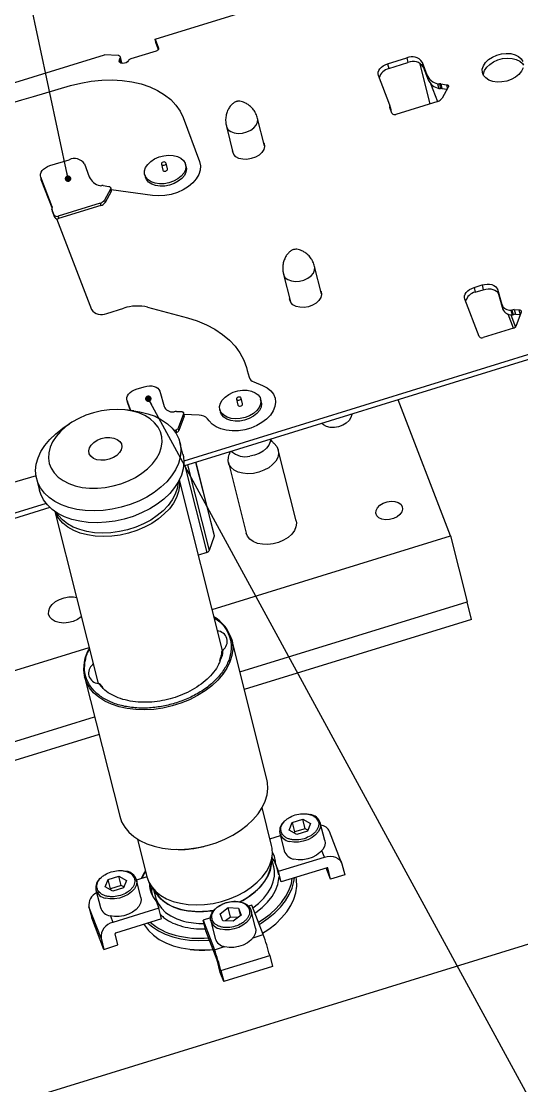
# Model space of a CAD drawing. Header units: millimetres. Extents: x 4 to 895, y 5 to 1495.
# Drawn here: x 579.1 to 657, y 181.5 to 347 of the extents above; entities that cross this region are included whole.
import ezdxf

# ---------------------------------------------------------------- set-up
doc = ezdxf.new("R2010")
doc.units = ezdxf.units.MM
doc.dimstyles.new('SLDDIMSTYLE1', dxfattribs={"dimtxt": 0.18, "dimasz": 1.016, "dimexe": 0, "dimexo": 0.0625, "dimgap": 0, "dimtad": 0, "dimtih": 1, "dimtoh": 1, "dimdec": 0, "dimrnd": 1e-09, "dimzin": 0, "dimdsep": 46, "dimtxsty": 'Standard', "dimblk1": 'DOT', "dimblk2": 'DOT', "dimsah": 1, "dimcen": 0.09, "dimadec": 0, "dimazin": 0, "dimtfac": 1.016, "dimtdec": 0, "dimtofl": 0, "dimtmove": 0, "dimatfit": 3, "dimldrblk": 'DOT', "dimfxl": 1, "dimfrac": 2, "dimtolj": 1, "dimtzin": 0, "dimarcsym": 0})

# ---------------------------------------------------------------- blocks, each defined once
blk = doc.blocks.new('_Dot')
at = {"color": 0, "linetype": 'ByBlock', "lineweight": -2}
blk.add_line((-0.5, 0), (-1, 0), dxfattribs=at)
at = {"color": 0, "linetype": 'ByBlock', "const_width": 0.5}
blk.add_lwpolyline([(-0.25, 0, 1), (0.25, 0, 1)], format="xyb", close=True, dxfattribs=at)

msp = doc.modelspace()

# ---------------------------------------------------------------- linework, layer by layer
at = {"color": 7, "linetype": 'Continuous', "lineweight": 25}
for p, q in [((599.937, 344.196), (644.547, 357.964)), ((599.937, 344.196), (600.469, 342.815)), ((600.122, 343.463), (599.937, 344.196)), ((600.122, 343.463), (600.45, 342.611)), ((547.521, 328.018), (592.088, 341.773)), ((594.192, 341.657), (592.088, 341.773)), ((594.401, 340.976), (594.528, 341.292)), ((594.528, 341.292), (594.713, 340.56)), ((594.725, 340.708), (594.541, 341.44)), ((600.111, 342.361), (596.155, 341.139)), ((636.135, 340.363), (639.118, 341.285)), ((639.118, 341.285), (639.303, 340.553)), ((594.678, 340.471), (594.713, 340.56)), ((636.135, 340.363), (636.32, 339.631)), ((636.32, 339.631), (639.303, 340.553)), ((641.071, 340.511), (642.679, 334.141)), ((641.503, 340.639), (642.254, 338.636)), ((641.503, 340.639), (641.688, 339.906)), ((641.688, 339.906), (642.439, 337.904)), ((636.474, 333.966), (634.702, 338.547)), ((642.254, 338.636), (642.439, 337.904)), ((581.012, 335.302), (586.774, 336.977)), ((642.792, 337.323), (643.877, 334.511)), ((643.917, 337.266), (644.102, 336.534)), ((644.201, 337.252), (644.386, 336.519)), ((644.403, 337.255), (645.312, 337.128)), ((644.403, 337.255), (644.588, 336.522)), ((644.588, 336.522), (645.398, 336.409)), ((645.578, 336.73), (644.618, 335.019)), ((552.252, 326.902), (579.224, 334.749)), ((579.224, 334.749), (581.012, 335.302)), ((643.947, 334.532), (637.404, 332.513)), ((636.808, 332.673), (636.453, 333.593)), ((636.667, 333.208), (636.482, 333.941)), ((604.297, 332.02), (606.864, 325.167)), ((616.97, 327.61), (615.896, 331.865)), ((611.048, 330.641), (612.122, 326.387)), ((611.048, 330.641), (611.088, 330.517)), ((583.583, 324.538), (586.567, 325.46)), ((588.952, 324.814), (589.702, 322.811)), ((600.923, 324.76), (601.154, 323.844)), ((601.881, 324.028), (601.65, 324.944)), ((604.786, 324.371), (604.693, 324.738)), ((582.119, 322.822), (582.211, 322.455)), ((583.922, 318.141), (582.151, 322.722)), ((598.342, 323.135), (598.435, 322.768)), ((750.505, 322.912), (604.394, 277.816)), ((749.928, 323.524), (604.426, 278.615)), ((582.243, 322.355), (582.211, 322.455)), ((583.928, 317.999), (582.243, 322.355)), ((591.852, 321.43), (592.76, 321.303)), ((593.15, 320.725), (593.057, 321.091)), ((593.027, 320.905), (592.067, 319.194)), ((593.119, 320.539), (592.159, 318.828)), ((599.547, 319.892), (593.133, 320.789)), ((583.894, 317.793), (583.986, 317.427)), ((584.257, 316.847), (583.901, 317.768)), ((591.395, 318.707), (584.852, 316.688)), ((591.488, 318.341), (584.944, 316.322)), ((584.349, 316.481), (583.994, 317.402)), ((584.583, 316.305), (590.039, 302.197)), ((625.849, 304.595), (624.775, 308.849)), ((619.927, 307.625), (621.001, 303.371)), ((619.927, 307.625), (619.966, 307.501)), ((649.578, 305.601), (650.823, 305.986)), ((649.578, 305.601), (649.763, 304.868)), ((649.763, 304.868), (651.008, 305.253)), ((650.823, 305.986), (651.008, 305.253)), ((653.219, 305.308), (653.892, 302.924)), ((653.219, 305.308), (653.404, 304.575)), ((653.404, 304.575), (654.077, 302.192)), ((650.399, 297.956), (648.145, 303.784)), ((653.892, 302.924), (654.077, 302.192)), ((592.42, 301.559), (595.073, 302.379)), ((598.792, 302.522), (604.968, 300.868)), ((655.741, 299.261), (654.897, 301.449)), ((655.297, 301.362), (656.037, 299.446)), ((655.331, 302.077), (655.467, 302.072)), ((655.331, 302.077), (655.516, 301.345)), ((655.467, 302.072), (655.652, 301.34)), ((655.516, 301.345), (655.652, 301.34)), ((655.843, 302.162), (656.557, 302.136)), ((655.843, 302.162), (656.028, 301.429)), ((656.028, 301.429), (656.742, 301.404)), ((656.909, 301.779), (656.099, 299.551)), ((656.557, 302.136), (656.742, 301.404)), ((656.647, 301.407), (656.712, 301.239)), ((656.742, 301.404), (656.772, 301.402)), ((655.742, 299.261), (650.994, 297.796)), ((614.166, 293.15), (614.291, 292.705)), ((614.291, 292.705), (614.594, 291.629)), ((597.026, 289.776), (598.271, 290.161)), ((615.294, 290.93), (616.685, 290.365)), ((595.561, 288.059), (595.654, 287.693)), ((600.667, 289.483), (601.34, 287.099)), ((612.607, 288.225), (612.838, 287.309)), ((613.566, 287.492), (613.335, 288.408)), ((616.47, 287.836), (616.377, 288.202)), ((645.909, 266.99), (637.76, 288.114)), ((596.622, 286.411), (595.299, 286.56)), ((596.173, 286.461), (595.593, 287.959)), ((595.686, 287.593), (595.654, 287.693)), ((596.121, 286.467), (595.686, 287.593)), ((603.292, 286.337), (604.005, 286.311)), ((610.027, 286.599), (610.119, 286.233)), ((602.779, 286.252), (602.915, 286.247)), ((604.357, 285.954), (603.547, 283.726)), ((604.45, 285.588), (603.64, 283.36)), ((604.459, 285.728), (604.366, 286.094)), ((606.821, 285.744), (604.433, 285.83)), ((608.349, 284.862), (608.125, 285.174)), ((586.604, 284.365), (585.512, 283.606)), ((603.19, 283.436), (602.909, 283.35)), ((603.283, 283.07), (603.138, 283.025)), ((604.278, 279.658), (603.816, 281.49)), ((621.888, 269.333), (619.111, 280.334)), ((609.174, 267.047), (606.307, 278.406)), ((611.355, 278.376), (614.132, 267.375)), ((581.421, 276.326), (573.07, 273.896)), ((581.515, 275.86), (581.978, 274.029)), ((610.428, 249.167), (603.734, 275.684)), ((583.012, 272.006), (508.565, 249.028)), ((583.589, 271.394), (508.75, 248.296)), ((584.342, 270.789), (591.097, 244.03)), ((609.165, 266.908), (608.355, 264.68)), ((608.819, 255.542), (645.909, 266.99)), ((645.909, 266.99), (648.498, 256.734)), ((607.998, 264.39), (606.687, 263.985)), ((834.457, 257.939), (567.391, 175.511)), ((613.142, 245.822), (648.498, 256.734)), ((649.191, 253.987), (648.498, 256.734)), ((649.191, 253.987), (613.835, 243.075)), ((617.347, 229.163), (611.873, 250.847)), ((557.682, 239.759), (589.682, 249.636)), ((590.282, 246.975), (590.344, 247.016)), ((588.967, 245.065), (594.441, 223.381)), ((591.885, 243.357), (591.42, 243.91)), ((560.271, 229.504), (590.537, 238.845)), ((591.23, 236.098), (560.964, 226.756)), ((618.08, 218.855), (616.598, 224.726)), ((620.808, 221.229), (621.279, 222.404)), ((621.279, 222.404), (622.931, 222.914)), ((621.279, 222.404), (621.649, 220.939)), ((622.931, 222.914), (624.112, 222.249)), ((623.301, 221.449), (622.931, 222.914)), ((624.112, 222.249), (623.641, 221.073)), ((626.351, 219.604), (625.657, 222.351)), ((617.822, 219.879), (619.451, 220.382)), ((619.355, 220.76), (620.049, 218.013)), ((621.989, 220.563), (620.808, 221.229)), ((621.649, 220.939), (621.589, 220.789)), ((623.301, 221.449), (621.649, 220.939)), ((623.641, 221.073), (621.989, 220.563)), ((623.701, 221.223), (623.301, 221.449)), ((628.97, 216.137), (627.088, 221.016)), ((597.206, 219.831), (598.688, 213.96)), ((618.046, 215.938), (618.187, 217.312)), ((619.133, 214.823), (626.287, 217.031)), ((618.409, 215.509), (618.12, 216.655)), ((619.133, 214.823), (618.718, 215.899)), ((618.718, 215.899), (619.133, 214.257)), ((626.703, 215.383), (619.55, 213.175)), ((627.261, 213.581), (626.58, 215.345)), ((627.261, 213.581), (626.817, 215.339)), ((629.02, 215.98), (629.454, 214.258)), ((592.194, 212.397), (592.665, 213.573)), ((592.665, 213.573), (594.317, 214.083)), ((593.035, 212.108), (592.665, 213.573)), ((594.317, 214.083), (595.498, 213.417)), ((594.687, 212.618), (594.317, 214.083)), ((597.737, 210.772), (597.043, 213.519)), ((598.652, 213.962), (597.056, 213.469)), ((598.652, 213.962), (599.067, 212.886)), ((619.55, 213.175), (619.133, 214.823)), ((619.55, 213.175), (619.232, 213.997)), ((629.454, 214.258), (627.261, 213.581)), ((590.741, 211.929), (591.434, 209.181)), ((593.375, 211.732), (592.194, 212.397)), ((593.035, 212.108), (592.974, 211.957)), ((594.687, 212.618), (593.035, 212.108)), ((595.027, 212.241), (593.375, 211.732)), ((595.087, 212.392), (594.687, 212.618)), ((595.498, 213.417), (595.027, 212.241)), ((599.067, 212.886), (599.482, 211.244)), ((599.326, 212.551), (600.102, 211.409)), ((599.698, 212.004), (599.987, 210.859)), ((599.483, 211.238), (599.487, 211.142)), ((591.535, 204.41), (589.653, 209.29)), ((589.653, 209.29), (590.088, 207.568)), ((600.534, 209.083), (593.381, 206.875)), ((600.119, 210.159), (600.534, 209.083)), ((600.95, 207.434), (600.534, 209.083)), ((610.069, 208.207), (611.294, 209.18)), ((611.294, 209.18), (612.93, 209.09)), ((611.664, 207.715), (611.294, 209.18)), ((612.93, 209.09), (613.34, 208.027)), ((612.93, 209.09), (613.222, 207.933)), ((614.993, 209.579), (614.496, 209.426)), ((615.595, 205.982), (614.902, 208.729)), ((616.768, 204.976), (614.993, 209.579)), ((591.97, 202.689), (590.088, 207.568)), ((600.95, 207.434), (593.797, 205.227)), ((608.561, 207.594), (607.41, 207.238)), ((607.41, 207.238), (609.186, 202.635)), ((607.826, 205.59), (607.41, 207.238)), ((608.6, 207.138), (609.293, 204.391)), ((610.479, 207.144), (610.069, 208.207)), ((612.115, 207.054), (610.479, 207.144)), ((611.664, 207.715), (610.915, 207.12)), ((612.864, 207.649), (611.664, 207.715)), ((613.34, 208.027), (612.115, 207.054)), ((609.602, 200.987), (607.826, 205.59)), ((617.391, 205.66), (617.501, 205.736)), ((591.535, 204.41), (591.97, 202.689)), ((594.164, 203.366), (593.72, 205.124)), ((591.97, 202.689), (594.164, 203.366)), ((605.425, 202.688), (605.557, 202.673)), ((610.088, 199.094), (609.644, 200.852)), ((610.198, 199.404), (617.78, 201.744)), ((617.78, 201.744), (618.215, 200.023)), ((610.632, 197.683), (610.088, 199.094)), ((610.198, 199.404), (610.632, 197.683)), ((618.215, 200.023), (610.632, 197.683))]:
    msp.add_line(p, q, dxfattribs=at)
at = {"color": 8, "linetype": 'Continuous', "lineweight": 25}
for p, q in [((600.469, 342.815), (600.482, 342.764)), ((594.401, 340.976), (594.505, 340.567)), ((645.312, 337.128), (645.464, 336.526)), ((636.463, 333.779), (636.619, 333.163)), ((582.151, 322.722), (582.243, 322.355)), ((593.027, 320.905), (593.119, 320.539)), ((583.901, 317.768), (583.994, 317.402)), ((583.922, 318.141), (583.935, 318.09)), ((591.395, 318.707), (591.488, 318.341)), ((592.067, 319.194), (592.159, 318.828)), ((584.257, 316.847), (584.349, 316.481)), ((584.852, 316.688), (584.944, 316.322)), ((595.593, 287.959), (595.686, 287.593)), ((604.357, 285.954), (604.45, 285.588)), ((603.19, 283.436), (603.283, 283.07)), ((603.547, 283.726), (603.64, 283.36)), ((606.266, 278.393), (609.165, 266.908)), ((604.593, 277.877), (607.998, 264.39)), ((604.993, 278), (608.355, 264.68)), ((590.282, 246.975), (590.312, 247.143)), ((591.74, 243.362), (591.146, 244.02)), ((626.287, 217.031), (625.901, 218.031)), ((626.817, 215.339), (626.812, 215.352)), ((592.995, 207.875), (593.381, 206.875)), ((615.214, 204.496), (616.768, 204.976)), ((609.186, 202.635), (610.74, 203.115))]:
    msp.add_line(p, q, dxfattribs=at)
at = {"color": 7, "linetype": 'Continuous', "lineweight": 25, "flags": 128}
for points in [[(600.469, 342.815), (600.483, 342.752), (600.478, 342.686), (600.455, 342.619), (600.413, 342.554), (600.356, 342.494), (600.284, 342.44), (600.202, 342.395), (600.111, 342.361)], [(594.528, 341.292), (594.545, 341.359), (594.544, 341.424), (594.524, 341.485), (594.486, 341.54), (594.431, 341.586), (594.362, 341.622), (594.281, 341.646), (594.192, 341.657)], [(595.808, 340.874), (595.667, 340.688), (595.443, 340.538), (595.171, 340.447), (594.889, 340.429), (594.64, 340.486), (594.46, 340.609), (594.377, 340.781), (594.401, 340.976)], [(657.209, 339.721), (656.961, 339.208), (656.557, 338.725), (656.019, 338.297), (655.376, 337.949), (654.662, 337.698), (653.916, 337.559), (653.179, 337.538), (652.49, 337.638), (651.886, 337.851), (651.399, 338.168), (651.057, 338.57), (650.877, 339.037), (650.869, 339.543), (651.034, 340.06), (651.362, 340.562), (651.836, 341.02), (652.431, 341.41), (653.114, 341.712), (653.848, 341.908), (654.595, 341.989), (655.313, 341.949), (655.964, 341.792), (656.513, 341.525), (656.93, 341.163), (657.193, 340.725)], [(651.036, 338.606), (651.054, 338.81), (651.218, 339.328), (651.547, 339.829), (652.021, 340.287), (652.616, 340.678), (653.299, 340.979), (654.033, 341.176), (654.78, 341.256), (655.498, 341.217), (656.149, 341.059), (656.698, 340.792), (657.115, 340.43), (657.288, 340.184)], [(634.702, 338.547), (634.646, 338.797), (634.666, 339.061), (634.76, 339.328), (634.925, 339.587), (635.155, 339.829), (635.441, 340.044), (635.772, 340.225), (636.135, 340.363)], [(586.774, 336.977), (588.386, 337.383), (590.018, 337.67), (591.648, 337.833), (593.259, 337.872), (594.828, 337.785), (596.338, 337.574), (597.77, 337.242), (599.106, 336.791), (600.33, 336.229), (601.426, 335.561), (602.382, 334.797), (603.186, 333.944), (603.827, 333.015), (604.297, 332.02)], [(645.312, 337.128), (645.397, 337.109), (645.471, 337.078), (645.532, 337.036), (645.578, 336.985), (645.606, 336.927), (645.615, 336.863), (645.606, 336.796), (645.578, 336.73)], [(616.856, 328.061), (616.898, 327.967), (616.97, 327.521), (616.858, 327.054), (616.57, 326.598), (616.128, 326.19), (615.565, 325.858), (614.921, 325.627), (614.246, 325.514), (613.589, 325.529), (612.998, 325.669), (612.518, 325.924), (612.185, 326.276), (612.022, 326.698), (612.008, 326.837)], [(604.641, 324.9), (604.736, 324.411), (604.657, 323.896), (604.409, 323.383), (604.005, 322.9), (603.467, 322.472), (602.824, 322.124), (602.11, 321.873), (601.365, 321.734), (600.627, 321.713), (599.938, 321.813), (599.334, 322.026), (598.848, 322.343), (598.505, 322.745), (598.325, 323.212), (598.317, 323.718), (598.482, 324.235), (598.81, 324.737), (599.284, 325.195), (599.879, 325.585), (600.562, 325.887), (601.297, 326.083), (602.043, 326.164), (602.761, 326.124), (603.412, 325.967), (603.961, 325.7), (604.378, 325.338), (604.641, 324.9)], [(582.151, 322.722), (582.095, 322.972), (582.114, 323.236), (582.208, 323.503), (582.374, 323.762), (582.604, 324.004), (582.89, 324.219), (583.22, 324.4), (583.583, 324.538)], [(604.786, 324.371), (604.829, 324.044), (604.75, 323.529), (604.502, 323.016), (604.098, 322.533), (603.559, 322.106), (602.916, 321.758), (602.203, 321.507), (601.457, 321.368), (600.72, 321.347), (600.031, 321.446), (599.427, 321.66), (598.94, 321.976), (598.598, 322.379), (598.435, 322.768)], [(606.864, 325.167), (607.008, 324.523), (606.97, 323.848), (606.753, 323.162), (606.363, 322.491), (605.815, 321.856), (605.125, 321.278), (604.318, 320.777), (603.42, 320.369), (602.461, 320.069), (601.474, 319.886), (600.492, 319.826), (599.547, 319.892)], [(600.929, 324.741), (600.99, 324.662), (601.096, 324.611), (601.232, 324.597), (601.375, 324.622), (601.506, 324.681), (601.602, 324.767), (601.651, 324.866), (601.644, 324.962), (601.583, 325.042), (601.477, 325.093), (601.341, 325.107), (601.198, 325.082), (601.068, 325.022), (600.971, 324.937), (600.922, 324.838), (600.929, 324.741)], [(601.154, 323.844), (601.16, 323.826), (601.221, 323.746), (601.328, 323.695), (601.463, 323.681), (601.607, 323.706), (601.737, 323.766), (601.833, 323.851), (601.882, 323.95), (601.881, 324.028)], [(592.76, 321.303), (592.845, 321.284), (592.92, 321.253), (592.981, 321.211), (593.026, 321.16), (593.054, 321.101), (593.064, 321.038), (593.054, 320.971), (593.027, 320.905)], [(583.994, 317.402), (583.987, 317.424), (583.986, 317.427)], [(625.735, 305.045), (625.776, 304.951), (625.848, 304.506), (625.736, 304.038), (625.449, 303.583), (625.007, 303.174), (624.443, 302.842), (623.8, 302.611), (623.125, 302.499), (622.468, 302.513), (621.877, 302.653), (621.397, 302.909), (621.064, 303.26), (620.901, 303.683), (620.887, 303.821)], [(648.145, 303.784), (648.089, 304.035), (648.109, 304.299), (648.203, 304.565), (648.368, 304.825), (648.598, 305.067), (648.884, 305.282), (649.215, 305.462), (649.578, 305.601)], [(650.823, 305.986), (651.212, 306.078), (651.604, 306.118), (651.985, 306.104), (652.338, 306.036), (652.649, 305.916), (652.906, 305.75), (653.098, 305.545), (653.219, 305.308)], [(651.008, 305.253), (651.397, 305.346), (651.789, 305.386), (652.17, 305.371), (652.522, 305.303), (652.834, 305.184), (653.091, 305.018), (653.283, 304.812), (653.404, 304.575)], [(656.557, 302.136), (656.647, 302.127), (656.729, 302.104), (656.8, 302.07), (656.857, 302.025), (656.897, 301.971), (656.92, 301.911), (656.924, 301.846), (656.909, 301.779)], [(604.968, 300.868), (606.506, 300.388), (607.94, 299.798), (609.259, 299.103), (610.45, 298.311), (611.503, 297.427), (612.408, 296.461), (613.158, 295.419), (613.746, 294.312), (614.166, 293.15)], [(595.593, 287.959), (595.537, 288.21), (595.557, 288.474), (595.651, 288.74), (595.816, 289), (596.046, 289.242), (596.332, 289.457), (596.663, 289.637), (597.026, 289.776)], [(598.271, 290.161), (598.66, 290.253), (599.053, 290.293), (599.433, 290.279), (599.786, 290.211), (600.097, 290.091), (600.354, 289.925), (600.547, 289.72), (600.667, 289.483)], [(616.685, 290.365), (617.387, 290.003), (617.956, 289.544), (618.372, 289.003), (618.623, 288.398), (618.699, 287.748), (618.599, 287.075), (618.326, 286.401), (617.889, 285.747), (617.301, 285.135), (616.583, 284.586), (615.757, 284.116), (614.851, 283.742), (613.894, 283.475), (612.917, 283.324), (611.953, 283.295), (611.033, 283.387), (610.186, 283.599), (609.441, 283.923), (608.822, 284.349), (608.349, 284.862)], [(613.212, 285.219), (612.47, 285.172), (611.767, 285.245), (611.141, 285.435), (610.627, 285.73), (610.251, 286.116), (610.034, 286.57), (609.988, 287.07), (610.116, 287.587), (610.41, 288.094), (610.854, 288.564), (611.425, 288.972), (612.092, 289.294), (612.818, 289.514), (613.565, 289.621), (614.293, 289.608), (614.962, 289.475), (615.536, 289.231), (615.984, 288.889), (616.282, 288.466), (616.415, 287.985), (616.373, 287.473), (616.161, 286.958), (615.79, 286.466), (615.279, 286.024), (614.656, 285.657), (613.954, 285.384), (613.212, 285.219)], [(612.97, 288.566), (612.829, 288.527), (612.709, 288.456), (612.63, 288.363), (612.602, 288.264), (612.631, 288.172), (612.711, 288.103), (612.831, 288.066), (612.972, 288.067), (613.113, 288.106), (613.232, 288.177), (613.312, 288.269), (613.339, 288.369), (613.311, 288.46), (613.231, 288.53), (613.111, 288.567), (612.97, 288.566)], [(600.787, 283.156), (600.407, 283.899), (599.867, 284.576), (599.178, 285.173), (598.354, 285.68), (597.409, 286.086), (596.363, 286.384), (595.237, 286.567), (594.051, 286.632), (592.829, 286.578), (591.595, 286.406), (590.373, 286.119), (589.187, 285.723), (588.059, 285.225), (587.012, 284.635), (586.066, 283.965), (585.239, 283.228), (584.548, 282.437), (584.006, 281.61), (583.623, 280.76), (583.408, 279.906), (583.363, 279.063), (583.491, 278.248), (583.788, 277.478), (584.249, 276.766), (584.865, 276.127), (585.624, 275.574), (586.511, 275.116), (587.508, 274.763), (588.597, 274.522), (589.756, 274.398), (590.963, 274.392), (592.194, 274.506), (593.425, 274.736), (594.632, 275.078), (595.792, 275.526), (596.882, 276.072), (597.881, 276.703), (598.77, 277.408), (599.531, 278.174), (600.149, 278.985), (600.612, 279.826), (600.912, 280.68), (601.042, 281.53), (601, 282.361), (600.787, 283.156)], [(596.622, 286.411), (597.559, 286.271), (598.797, 285.974), (599.939, 285.562), (600.966, 285.042), (601.862, 284.421), (602.612, 283.709), (603.206, 282.918), (603.634, 282.06)], [(604.005, 286.311), (604.096, 286.301), (604.178, 286.279), (604.249, 286.245), (604.305, 286.2), (604.346, 286.146), (604.368, 286.086), (604.372, 286.021), (604.357, 285.954)], [(616.47, 287.836), (616.513, 287.509), (616.434, 286.994), (616.186, 286.481), (615.782, 285.998), (615.244, 285.571), (614.601, 285.222), (613.887, 284.972), (613.141, 284.832), (612.404, 284.812), (611.715, 284.911), (611.111, 285.124), (610.624, 285.441), (610.282, 285.843), (610.119, 286.233)], [(612.838, 287.309), (612.862, 287.257), (612.942, 287.187), (613.062, 287.15), (613.203, 287.151), (613.344, 287.19), (613.463, 287.261), (613.543, 287.354), (613.571, 287.453), (613.566, 287.492)], [(630.541, 285.886), (630.54, 285.822), (630.429, 285.359), (630.144, 284.909), (629.706, 284.504), (629.148, 284.175), (628.512, 283.947), (627.843, 283.835), (627.192, 283.85), (626.608, 283.988), (626.132, 284.241), (625.903, 284.454)], [(603.634, 282.06), (603.889, 281.149), (603.967, 280.199), (603.866, 279.224), (603.589, 278.241), (603.14, 277.265), (602.525, 276.311), (601.755, 275.394), (600.842, 274.529), (599.799, 273.73), (598.645, 273.008), (597.395, 272.376), (596.072, 271.843), (594.694, 271.418), (593.285, 271.107), (591.865, 270.916), (590.459, 270.847), (589.087, 270.901), (587.772, 271.078), (586.533, 271.375), (585.392, 271.787), (584.365, 272.308), (583.469, 272.929), (582.718, 273.64), (582.124, 274.431), (581.697, 275.289), (581.442, 276.201), (581.364, 277.151), (581.465, 278.125), (581.742, 279.108), (582.191, 280.085), (582.806, 281.039), (583.576, 281.955), (584.489, 282.82), (585.512, 283.606)], [(594.707, 281.279), (594.782, 280.836), (594.682, 280.37), (594.413, 279.913), (593.993, 279.497), (593.451, 279.15), (592.825, 278.895), (592.155, 278.75), (591.489, 278.725), (590.872, 278.821), (590.346, 279.031), (589.946, 279.343), (589.699, 279.733), (589.624, 280.177), (589.724, 280.643), (589.993, 281.099), (590.413, 281.515), (590.955, 281.862), (591.582, 282.117), (592.251, 282.262), (592.917, 282.288), (593.534, 282.192), (594.061, 281.981), (594.461, 281.67), (594.707, 281.279)], [(618.412, 281.369), (618.48, 281.314), (618.88, 280.861), (619.11, 280.339), (619.159, 279.77), (619.024, 279.182), (618.712, 278.601), (618.237, 278.057), (617.622, 277.572), (616.895, 277.172), (616.091, 276.873), (615.246, 276.69)], [(604.278, 279.658), (604.351, 279.318), (604.429, 278.367), (604.329, 277.393), (604.051, 276.41), (603.602, 275.434), (602.988, 274.48), (602.217, 273.563), (601.304, 272.698), (600.262, 271.898), (599.107, 271.177), (597.858, 270.545), (596.534, 270.012), (595.156, 269.587), (593.747, 269.276), (592.328, 269.085), (590.921, 269.016), (589.549, 269.07), (588.234, 269.247), (586.996, 269.544), (585.854, 269.956), (584.827, 270.476), (583.932, 271.097), (583.181, 271.809), (582.587, 272.6), (582.159, 273.458), (581.978, 274.029)], [(615.246, 276.69), (614.4, 276.632), (613.594, 276.701), (612.864, 276.895), (612.245, 277.203), (611.766, 277.612), (611.449, 278.102), (611.309, 278.651), (611.352, 279.233), (611.478, 279.617)], [(638.414, 271.545), (638.473, 271.133), (638.346, 270.702), (638.045, 270.29), (637.596, 269.934), (637.041, 269.666), (636.427, 269.509), (635.81, 269.478), (635.244, 269.574), (634.78, 269.79), (634.458, 270.107), (634.308, 270.496), (634.343, 270.922), (634.559, 271.348), (634.938, 271.736), (635.446, 272.052), (636.037, 272.267), (636.66, 272.362), (637.258, 272.33), (637.779, 272.171), (638.176, 271.902), (638.414, 271.545)], [(621.888, 269.333), (621.94, 268.976), (621.87, 268.392), (621.621, 267.806), (621.202, 267.245), (620.634, 266.737), (619.943, 266.304), (619.162, 265.966), (618.328, 265.741), (617.478, 265.638), (616.653, 265.661), (615.892, 265.811), (615.229, 266.079), (614.697, 266.454), (614.32, 266.918), (614.132, 267.375)], [(588.477, 254.41), (588.446, 254.383), (587.873, 253.986), (587.201, 253.682), (586.474, 253.49), (585.737, 253.422), (585.036, 253.483), (584.415, 253.668), (583.914, 253.966), (583.563, 254.357), (583.385, 254.819), (583.391, 255.321), (583.58, 255.832), (583.942, 256.32), (584.452, 256.754), (585.079, 257.108), (585.784, 257.358), (586.521, 257.489), (587.246, 257.492), (587.717, 257.42)], [(608.065, 218.842), (609.45, 219.275), (610.781, 219.815), (612.038, 220.453), (613.202, 221.179), (614.255, 221.983), (615.181, 222.851), (615.967, 223.771), (616.6, 224.729), (617.07, 225.71), (617.371, 226.7), (617.498, 227.684), (617.449, 228.646), (617.347, 229.163)], [(594.441, 223.381), (594.739, 222.527), (595.219, 221.681), (595.86, 220.905), (596.653, 220.21), (597.587, 219.607), (598.646, 219.104), (599.816, 218.711), (601.077, 218.432), (602.412, 218.272), (603.799, 218.233), (605.218, 218.317), (606.647, 218.52), (608.065, 218.842)], [(598.688, 213.96), (598.977, 213.159), (599.44, 212.391), (600.062, 211.694), (600.833, 211.082), (601.739, 210.564), (602.763, 210.151), (603.888, 209.849), (605.092, 209.665), (606.356, 209.6), (607.656, 209.657), (608.969, 209.835), (610.271, 210.13), (611.54, 210.537), (612.752, 211.048), (613.886, 211.656), (614.923, 212.348), (615.842, 213.112), (616.629, 213.936), (617.268, 214.803), (617.749, 215.699), (618.063, 216.608), (618.203, 217.513), (618.169, 218.398), (618.08, 218.855)], [(626.351, 219.604), (626.393, 219.216), (626.293, 218.704), (626.027, 218.197), (625.608, 217.723), (625.059, 217.308), (624.41, 216.974), (623.696, 216.738), (622.955, 216.614), (622.227, 216.608), (621.552, 216.721)], [(626.287, 217.031), (626.742, 217.135), (627.197, 217.168), (627.634, 217.127), (628.036, 217.016), (628.388, 216.837), (628.676, 216.599), (628.889, 216.309), (629.02, 215.98)], [(598.457, 214.878), (598.156, 214.415), (597.76, 213.687)], [(598.478, 214.791), (598.322, 214.542), (597.889, 213.726)], [(616.023, 206.908), (616.749, 207.368), (617.836, 208.176), (618.798, 209.05), (619.622, 209.978), (620.295, 210.946), (620.808, 211.941), (621.154, 212.947), (621.302, 213.716)], [(616.152, 206.574), (616.43, 206.742), (617.568, 207.517), (618.591, 208.363), (619.484, 209.268), (620.235, 210.219), (620.833, 211.203), (621.27, 212.206), (621.54, 213.214), (621.62, 213.814)], [(616.68, 205.204), (617.664, 205.851), (618.717, 206.681), (619.644, 207.572), (620.431, 208.512), (621.069, 209.489), (621.547, 210.489), (621.859, 211.497), (622, 212.499), (621.97, 213.482), (621.902, 213.901)], [(597.737, 210.772), (597.779, 210.385), (597.679, 209.872), (597.413, 209.366), (596.994, 208.892), (596.445, 208.476), (595.796, 208.142), (595.082, 207.906), (594.341, 207.782), (593.613, 207.777), (592.938, 207.89)], [(608.6, 207.138), (608.572, 207.276), (608.586, 207.781), (608.77, 208.294), (609.115, 208.788), (609.602, 209.235), (610.205, 209.613), (610.891, 209.9), (611.624, 210.08), (612.363, 210.146), (613.07, 210.092), (613.705, 209.921), (614.235, 209.644), (614.631, 209.274), (614.872, 208.832), (614.902, 208.728)], [(598.205, 206.587), (598.302, 206.429), (598.916, 205.62), (599.683, 204.888), (600.59, 204.244), (601.626, 203.695), (602.775, 203.251), (604.022, 202.916), (605.349, 202.697), (606.737, 202.595), (608.167, 202.612), (608.952, 202.672)], [(598.836, 206.782), (599.527, 206.184), (600.468, 205.562), (601.533, 205.039), (602.708, 204.622), (603.977, 204.315), (605.321, 204.125), (606.721, 204.053), (608.159, 204.101), (608.393, 204.119)], [(615.595, 205.982), (615.638, 205.594), (615.538, 205.082), (615.271, 204.575), (614.853, 204.101), (614.304, 203.686), (613.655, 203.351), (612.941, 203.116), (612.2, 202.992), (611.472, 202.986), (610.796, 203.099)], [(616.683, 205.197), (617.211, 205.537), (617.391, 205.66)]]:
    msp.add_lwpolyline(points, dxfattribs=at)
at = {"color": 8, "linetype": 'Continuous', "lineweight": 25, "flags": 128}
for points in [[(611.088, 330.517), (611.336, 330.13), (611.742, 329.827), (612.277, 329.629), (612.901, 329.552), (613.567, 329.601), (614.225, 329.772), (614.828, 330.053), (615.331, 330.424), (615.695, 330.855), (615.895, 331.316), (615.915, 331.773), (615.896, 331.865)], [(619.966, 307.501), (620.215, 307.114), (620.621, 306.811), (621.156, 306.613), (621.78, 306.536), (622.445, 306.585), (623.104, 306.756), (623.707, 307.038), (624.21, 307.408), (624.574, 307.84), (624.774, 308.301), (624.794, 308.757), (624.775, 308.849)], [(617.9, 281.984), (617.853, 281.613), (617.641, 281.097), (617.269, 280.605), (616.758, 280.164), (616.135, 279.796), (615.434, 279.523), (614.692, 279.359)], [(603.716, 275.647), (603.748, 274.778), (603.607, 273.873), (603.293, 272.964), (602.812, 272.068), (602.173, 271.2), (601.386, 270.377), (600.467, 269.613), (599.431, 268.921), (598.296, 268.313), (597.084, 267.802), (595.815, 267.395), (594.513, 267.1), (593.2, 266.922), (591.9, 266.865), (590.637, 266.929), (589.432, 267.114), (588.307, 267.416), (587.283, 267.829), (586.377, 268.347), (585.606, 268.959), (584.984, 269.656), (584.521, 270.424), (584.376, 270.765)], [(603.549, 275.339), (603.544, 275.242), (603.405, 274.345), (603.094, 273.444), (602.617, 272.556), (601.983, 271.696), (601.203, 270.879), (600.291, 270.121), (599.264, 269.435), (598.139, 268.833), (596.937, 268.326), (595.679, 267.922), (594.388, 267.63), (593.086, 267.454), (591.798, 267.397), (590.545, 267.461), (589.35, 267.644), (588.235, 267.943), (587.22, 268.353), (586.322, 268.866), (585.557, 269.473), (584.94, 270.164), (584.669, 270.573)], [(611.873, 250.847), (611.976, 250.33), (612.024, 249.368), (611.897, 248.384), (611.596, 247.394), (611.126, 246.413), (610.493, 245.455), (609.707, 244.535), (608.781, 243.666), (607.728, 242.863), (606.564, 242.137), (605.307, 241.499), (603.976, 240.959), (602.591, 240.525)], [(602.591, 240.525), (601.174, 240.204), (599.744, 240), (598.325, 239.917), (596.938, 239.956), (595.604, 240.116), (594.342, 240.395), (593.173, 240.788), (592.113, 241.29), (591.18, 241.893), (590.386, 242.589), (589.745, 243.365), (589.265, 244.211), (588.967, 245.065)], [(625.658, 222.35), (625.7, 221.963), (625.6, 221.451), (625.334, 220.944), (624.915, 220.47), (624.366, 220.055), (623.717, 219.721), (623.003, 219.485), (622.262, 219.361), (621.534, 219.356), (620.858, 219.469)], [(613.204, 210.067), (613.624, 210.29), (614.662, 210.937), (615.589, 211.66), (616.389, 212.445), (617.047, 213.278), (617.549, 214.142), (617.888, 215.023), (618.056, 215.903), (618.074, 216.209)], [(615.159, 209.147), (616.048, 209.842), (616.848, 210.627), (617.506, 211.46), (618.008, 212.325), (618.347, 213.205), (618.515, 214.086), (618.509, 214.949), (618.409, 215.509)], [(597.044, 213.519), (597.086, 213.132), (596.986, 212.619), (596.719, 212.113), (596.3, 211.639), (595.752, 211.223), (595.103, 210.889), (594.389, 210.653), (593.648, 210.53), (592.92, 210.524), (592.244, 210.637)], [(615.473, 208.332), (615.606, 208.423), (616.592, 209.192), (617.442, 210.026), (618.141, 210.912), (618.676, 211.831), (619.036, 212.767), (619.214, 213.703), (619.232, 213.997)], [(599.987, 210.859), (600.065, 210.588), (600.414, 209.806), (600.927, 209.086), (601.594, 208.443), (602.402, 207.889), (603.337, 207.432), (604.381, 207.084)], [(601.053, 210.329), (601.135, 210.261), (601.943, 209.706), (602.878, 209.25), (603.922, 208.901), (605.056, 208.666), (606.259, 208.549), (607.507, 208.552), (608.779, 208.675), (609.055, 208.717)], [(614.902, 208.728), (614.944, 208.341), (614.844, 207.829), (614.578, 207.322), (614.159, 206.848), (613.61, 206.433), (612.961, 206.099), (612.247, 205.863), (611.506, 205.739), (610.778, 205.733), (610.103, 205.846)]]:
    msp.add_lwpolyline(points, dxfattribs=at)
at = {"color": 7, "linetype": 'Continuous', "lineweight": 25}
for centre, radius, start, end in [((596.293, 340.599), 0.558, 104.34296, 150.41518), ((639.932, 339.564), 1.904, 34.36546, 115.31095), ((594.497, 340.653), 0.235, 336.69403, 13.60382), ((636.726, 337.717), 1.956, 101.97712, 165.42299), ((640.117, 338.832), 1.904, 34.36546, 115.31095), ((644.476, 339.64), 2.438, 204.31027, 256.74932), ((644.661, 338.907), 2.438, 204.31027, 256.74932), ((644.091, 337.881), 0.639, 254.17465, 279.90749), ((644.276, 337.149), 0.639, 254.17465, 279.90749), ((644.313, 336.576), 0.685, 82.43611, 99.40545), ((644.498, 335.843), 0.685, 82.43611, 99.40545), ((643.651, 335.646), 1.153, 284.84501, 327.01674), ((636.676, 333.674), 0.238, 153.70955, 199.95016), ((636.251, 333.885), 0.238, 333.70729, 19.99672), ((636.436, 333.153), 0.237, 338.4, 13.40947), ((637.2, 332.945), 0.477, 214.78359, 295.18477), ((587.38, 323.739), 1.904, 34.36546, 115.31095), ((591.924, 323.815), 2.438, 204.31027, 256.74932), ((591.54, 322.056), 0.639, 254.17465, 279.90749), ((591.762, 320.751), 0.685, 82.43611, 99.40545), ((592.905, 320.669), 0.251, 328.58623, 12.70066), ((584.125, 317.849), 0.238, 153.70955, 199.95016), ((583.699, 318.06), 0.238, 333.70729, 19.99672), ((591.1, 319.821), 1.153, 284.84501, 327.01674), ((591.192, 319.455), 1.153, 284.84501, 327.01674), ((584.649, 317.12), 0.477, 214.78359, 295.18477), ((584.741, 316.754), 0.477, 214.78359, 295.18477), ((650.169, 302.955), 1.956, 101.97712, 165.42299), ((655.206, 303.511), 1.44, 204.07403, 274.95568), ((591.607, 303.288), 1.911, 214.82465, 295.19642), ((597.187, 295.859), 6.854, 76.45278, 107.96273), ((655.391, 302.779), 1.44, 204.07403, 274.95568), ((655.821, 301.419), 0.743, 88.30282, 118.50528), ((656.006, 300.687), 0.743, 88.30282, 118.50528), ((655.615, 299.783), 0.537, 283.69183, 334.40996), ((650.791, 298.228), 0.478, 214.81868, 295.17604), ((615.653, 291.99), 1.119, 198.7949, 251.28344), ((602.655, 287.686), 1.44, 204.07403, 274.95568), ((603.27, 285.594), 0.743, 88.30282, 118.50528), ((604.233, 285.672), 0.232, 338.7034, 13.74846), ((606.878, 284.096), 1.649, 40.84694, 91.96896), ((603.063, 283.958), 0.537, 283.69183, 334.40996), ((603.155, 283.592), 0.537, 283.69183, 334.40996), ((608.949, 266.992), 0.232, 338.7034, 13.74846), ((607.871, 264.911), 0.537, 283.69183, 334.40996), ((606.059, 249.17), 6.051, 16.08718, 59.74685), ((609.539, 250.558), 1.63, 305.44584, 87.13422), ((594.793, 246.363), 5.969, 148.27072, 192.55567), ((591.227, 245.647), 1.63, 125.44584, 267.13422), ((623.818, 221.739), 1.939, 18.38711, 81.68481), ((621.308, 221.07), 1.977, 129.61575, 189.02647), ((625.523, 220.302), 1.72, 24.52687, 82.60394), ((614.514, 213.986), 4.657, 25.56118, 38.75686), ((614.383, 215.779), 4.338, 1.59081, 28.02207), ((621.882, 218.627), 1.934, 198.50622, 260.16158), ((611.541, 216.957), 6.585, 311.28486, 351.10388), ((626.739, 215.306), 0.085, 23.09456, 114.81294), ((592.693, 212.239), 1.977, 129.61575, 189.02647), ((595.204, 212.907), 1.939, 18.38711, 81.68481), ((603.491, 213.026), 4.426, 181.81218, 220.37846), ((591.705, 209.584), 2.073, 114.1988, 188.15913), ((604.095, 214.02), 4.783, 209.92201, 230.51006), ((605.396, 215.409), 6.635, 217.07853, 261.09227), ((593.268, 209.795), 1.934, 198.50622, 260.16158), ((593.827, 204.618), 2.301, 101.17355, 185.18185), ((605.306, 213.93), 9.317, 229.04206, 256.29307), ((593.815, 205.133), 0.0959, 101.17355, 185.18185), ((606.893, 219.752), 15.35, 255.68606, 275.11271), ((611.127, 205.005), 1.934, 198.50622, 260.16158), ((585.901, 193.533), 32.919, 14.44387, 20.33965), ((607.358, 219.001), 16.427, 263.70493, 275.59402), ((578.319, 191.193), 32.919, 14.44387, 20.33965), ((608.316, 200.51), 1.372, 14.44387, 20.33965)]:
    msp.add_arc(centre, radius, start, end, dxfattribs=at)
at = {"color": 8, "linetype": 'Continuous', "lineweight": 25}
for centre, radius, start, end in [((613.977, 282.416), 3.14, 227.14591, 283.14992), ((621.189, 221.374), 1.934, 198.51117, 260.16121), ((592.575, 212.542), 1.934, 198.51117, 260.16121), ((608.027, 220.43), 11.519, 296.10978, 313.0198), ((606.891, 221.18), 12.582, 258.4338, 280.22721), ((607.268, 218.245), 11.529, 255.49736, 271.35486), ((610.433, 207.752), 1.934, 198.51117, 260.16121), ((607.269, 218.191), 12.324, 255.521, 272.25216)]:
    msp.add_arc(centre, radius, start, end, dxfattribs=at)
at = {"color": 7, "linetype": 'Continuous', "lineweight": 25}
for points, knots in [([(615.876, 331.86), (615.847, 331.993), (615.762, 332.374), (615.469, 332.939), (615.047, 333.513), (614.561, 333.959), (614.06, 334.275), (613.583, 334.468), (613.166, 334.552), (612.877, 334.557), (612.654, 334.517), (612.505, 334.47), (612.276, 334.365), (611.974, 334.151), (611.607, 333.758), (611.283, 333.237), (611.041, 332.606), (610.92, 331.902), (610.921, 331.203), (611.03, 330.763), (611.079, 330.563)], [0, 0, 0, 0, 0.04254692, 0.12263283, 0.19786268, 0.26809973, 0.33276108, 0.39080236, 0.44074966, 0.48082443, 0.49511329, 0.50932585, 0.52739977, 0.58126486, 0.64145029, 0.70926344, 0.7819998, 0.85773762, 0.93518186, 1, 1, 1, 1]), ([(624.755, 308.844), (624.725, 308.977), (624.641, 309.358), (624.348, 309.923), (623.926, 310.498), (623.44, 310.943), (622.939, 311.26), (622.462, 311.452), (622.045, 311.536), (621.756, 311.541), (621.533, 311.501), (621.384, 311.454), (621.155, 311.35), (620.853, 311.135), (620.486, 310.742), (620.162, 310.222), (619.92, 309.59), (619.799, 308.886), (619.799, 308.188), (619.909, 307.747), (619.958, 307.547)], [0, 0, 0, 0, 0.04254692, 0.12263283, 0.19786268, 0.26809973, 0.33276108, 0.39080236, 0.44074966, 0.48082443, 0.49511329, 0.50932585, 0.52739977, 0.58126486, 0.64145029, 0.70926344, 0.7819998, 0.85773762, 0.93518186, 1, 1, 1, 1]), ([(618.404, 281.378), (618.384, 281.395), (618.335, 281.434), (618.15, 281.642), (618.033, 281.882), (617.972, 282.006)], [0, 0, 0, 0, 0.2508566, 0.6100448, 1, 1, 1, 1]), ([(611.559, 280.027), (611.556, 279.97), (611.548, 279.804), (611.497, 279.664), (611.487, 279.641), (611.485, 279.635)], [0, 0, 0, 0, 0.27928579, 0.81418675, 1, 1, 1, 1]), ([(611.594, 251.123), (611.688, 250.668), (611.881, 249.73), (611.693, 248.466), (611.339, 247.423), (610.819, 246.356), (609.887, 245.051), (608.372, 243.619), (606.559, 242.403), (604.589, 241.434), (603.195, 241.006), (602.518, 240.798)], [0, 0, 0, 0, 0.1164968, 0.2399717, 0.3043656, 0.3687451, 0.5000826, 0.6314201, 0.7600283, 0.8835032, 1, 1, 1, 1]), ([(589.158, 247.868), (589.163, 247.906), (589.2, 248.209), (589.409, 248.723), (589.642, 249.189), (589.744, 249.392)], [0, 0, 0, 0, 0.0754158, 0.597149, 1, 1, 1, 1]), ([(610.301, 248.992), (610.279, 248.749), (610.237, 248.276), (610.053, 247.799), (609.963, 247.566)], [0, 0, 0, 0, 0.5133356, 1, 1, 1, 1]), ([(610.484, 249.23), (610.45, 249.195), (610.397, 249.141), (610.342, 249.052), (610.316, 248.989), (610.307, 248.94), (610.311, 248.916), (610.313, 248.906)], [0, 0, 0, 0, 0.3963619, 0.608061, 0.7750515, 0.9037934, 1, 1, 1, 1]), ([(610.087, 247.625), (610.005, 247.403), (609.776, 246.782), (609.091, 245.785), (608.075, 244.676), (606.815, 243.67), (605.388, 242.809), (603.862, 242.119), (602.282, 241.604), (600.653, 241.255), (598.977, 241.081), (597.291, 241.104), (595.673, 241.335), (594.191, 241.767), (592.933, 242.388), (592.115, 242.933), (591.797, 243.297), (591.74, 243.362)], [0, 0, 0, 0, 0.04091674, 0.11442641, 0.18904203, 0.26365765, 0.33716731, 0.40856026, 0.47699654, 0.54543281, 0.61682576, 0.69033542, 0.76495104, 0.83956666, 0.91307633, 0.98446928, 1, 1, 1, 1]), ([(591.457, 243.826), (591.452, 243.839), (591.442, 243.865), (591.403, 243.906), (591.34, 243.951), (591.248, 243.993), (591.181, 244.011), (591.146, 244.02)], [0, 0, 0, 0, 0.1285695, 0.256511, 0.4388273, 0.7056181, 1, 1, 1, 1]), ([(619.599, 220.856), (619.547, 221.099), (619.469, 221.473), (619.66, 222.012), (619.916, 222.421), (620.283, 222.8), (620.86, 223.236), (621.399, 223.444), (621.75, 223.58)], [0, 0, 0, 0, 0.2394568, 0.3683607, 0.5, 0.6316393, 0.7605432, 1, 1, 1, 1]), ([(621.75, 223.58), (622.119, 223.666), (622.687, 223.8), (623.442, 223.776), (623.992, 223.679), (624.477, 223.499), (624.988, 223.177), (625.391, 222.643), (625.442, 222.001), (625.262, 221.466), (625.004, 221.056), (624.638, 220.677), (624.06, 220.242), (623.521, 220.033), (623.17, 219.897)], [0, 0, 0, 0, 0.1197284, 0.1841803, 0.25, 0.3158197, 0.3802716, 0.5, 0.6197284, 0.6841803, 0.75, 0.8158197, 0.8802716, 1, 1, 1, 1]), ([(623.17, 219.897), (622.801, 219.811), (622.233, 219.678), (621.478, 219.702), (620.928, 219.798), (620.445, 219.979), (619.922, 220.298), (619.726, 220.636), (619.599, 220.856)], [0, 0, 0, 0, 0.2394568, 0.3683607, 0.5, 0.6316393, 0.7605432, 1, 1, 1, 1]), ([(603.286, 218.253), (603.453, 218.241), (604.323, 218.176), (605.957, 218.343), (607.377, 218.665), (608.066, 218.821)], [0, 0, 0, 0, 0.1089009, 0.5674065, 1, 1, 1, 1]), ([(594.556, 211.066), (594.187, 210.979), (593.619, 210.846), (592.864, 210.87), (592.314, 210.967), (591.829, 211.147), (591.318, 211.469), (590.915, 212.003), (590.864, 212.645), (591.044, 213.18), (591.302, 213.59), (591.668, 213.969), (592.246, 214.404), (592.785, 214.613), (593.136, 214.748)], [0, 0, 0, 0, 0.11972842, 0.18418033, 0.25, 0.31581967, 0.38027158, 0.5, 0.61972842, 0.68418033, 0.75, 0.81581967, 0.88027158, 1, 1, 1, 1]), ([(593.136, 214.748), (593.505, 214.835), (594.073, 214.968), (594.828, 214.944), (595.378, 214.848), (595.861, 214.667), (596.383, 214.348), (596.58, 214.01), (596.707, 213.79)], [0, 0, 0, 0, 0.2394568, 0.3683607, 0.5, 0.6316393, 0.7605432, 1, 1, 1, 1]), ([(596.707, 213.79), (596.758, 213.547), (596.837, 213.172), (596.646, 212.634), (596.39, 212.225), (596.023, 211.846), (595.446, 211.41), (594.907, 211.202), (594.556, 211.066)], [0, 0, 0, 0, 0.2394568, 0.3683607, 0.5, 0.6316393, 0.7605432, 1, 1, 1, 1]), ([(608.843, 207.233), (608.792, 207.477), (608.713, 207.851), (608.905, 208.39), (609.16, 208.799), (609.527, 209.178), (610.105, 209.613), (610.644, 209.822), (610.994, 209.958)], [0, 0, 0, 0, 0.2394568, 0.3683607, 0.5, 0.6316393, 0.7605432, 1, 1, 1, 1]), ([(614.566, 209), (614.617, 208.756), (614.696, 208.382), (614.504, 207.843), (614.249, 207.434), (613.883, 207.054), (613.302, 206.626), (612.432, 206.231), (611.475, 206.062), (610.723, 206.079), (610.172, 206.176), (609.689, 206.357), (609.167, 206.676), (608.971, 207.014), (608.843, 207.233)], [0, 0, 0, 0, 0.1197284, 0.1841803, 0.25, 0.3158197, 0.3802716, 0.5, 0.6197284, 0.6841803, 0.75, 0.8158197, 0.8802716, 1, 1, 1, 1]), ([(610.994, 209.958), (611.364, 210.044), (611.932, 210.177), (612.687, 210.153), (613.237, 210.057), (613.72, 209.876), (614.242, 209.558), (614.438, 209.22), (614.566, 209)], [0, 0, 0, 0, 0.2394568, 0.3683607, 0.5, 0.6316393, 0.7605432, 1, 1, 1, 1])]:
    msp.add_open_spline(points, degree=3, knots=knots, dxfattribs=at)
at = {"color": 8, "linetype": 'Continuous', "lineweight": 25}
for points, knots in [([(609.15, 254.229), (609.452, 254.027), (610.229, 253.508), (611.076, 252.451), (611.425, 251.557), (611.594, 251.123)], [0, 0, 0, 0, 0.2470028, 0.6344496, 1, 1, 1, 1]), ([(610.484, 249.23), (610.448, 248.86), (610.397, 248.325), (610.16, 247.79), (610.087, 247.625)], [0, 0, 0, 0, 0.6918871, 1, 1, 1, 1]), ([(602.518, 240.798), (601.827, 240.637), (600.405, 240.306), (598.58, 240.178), (597.116, 240.213), (595.651, 240.36), (593.919, 240.749), (592.122, 241.525), (590.699, 242.554), (589.698, 243.754), (589.115, 245.065), (588.888, 246.443), (589.069, 247.396), (589.158, 247.868)], [0, 0, 0, 0, 0.0946618, 0.1949937, 0.2473183, 0.2996311, 0.4063519, 0.5130728, 0.617576, 0.7179079, 0.8125697, 0.9072315, 1, 1, 1, 1]), ([(599.485, 212.318), (599.476, 212.279), (599.448, 212.147), (599.417, 211.924), (599.395, 211.725), (599.391, 211.619), (599.391, 211.603)], [0, 0, 0, 0, 0.163512, 0.5498025, 0.9360477, 1, 1, 1, 1]), ([(600.781, 208.107), (600.815, 208.072), (600.927, 207.957), (601.139, 207.771), (601.699, 207.326), (602.652, 206.748), (603.686, 206.419), (604.188, 206.259)], [0, 0, 0, 0, 0.0414011, 0.1377491, 0.234096, 0.6281838, 1, 1, 1, 1])]:
    msp.add_open_spline(points, degree=3, knots=knots, dxfattribs=at)

# ---------------------------------------------------------------- leaders
at = {"color": 7, "linetype": 'Continuous', "lineweight": 0}
for points in [[(586.401, 322.512), (574.052, 380.551)], [(598.894, 288.305), (676.691, 145.545)]]:
    msp.add_leader(points, dimstyle='SLDDIMSTYLE1', dxfattribs=at)

doc.saveas('drawing.dxf')
